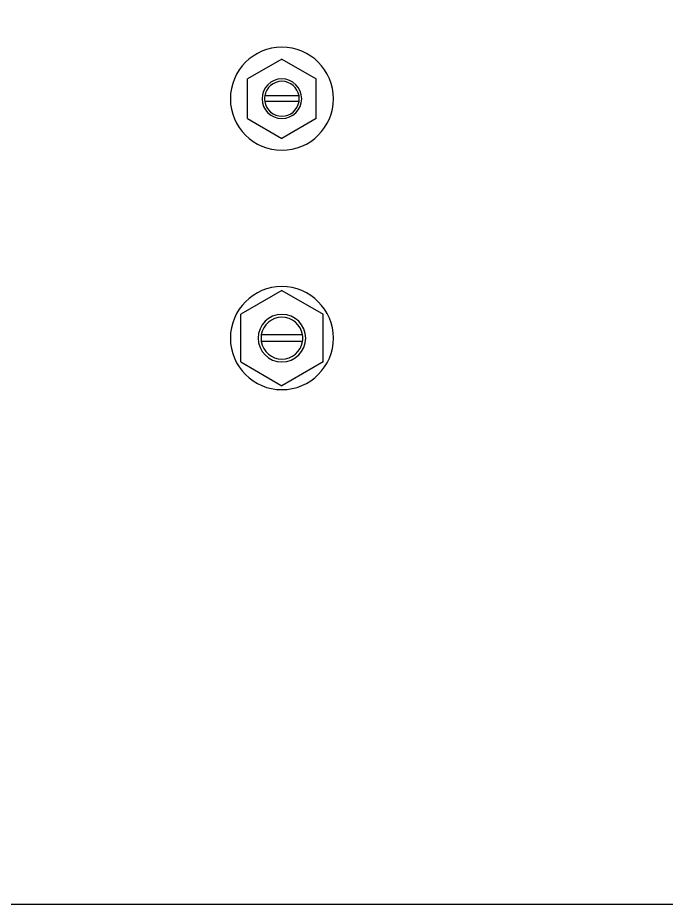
# Model space of a CAD drawing. Header units: millimetres. Extents: x 296 to 4896, y 152 to 3333.
# Drawn here: x 2982.7 to 3266, y 151.5 to 538.7 of the extents above; entities that cross this region are included whole.
import ezdxf

# ---------------------------------------------------------------- set-up
doc = ezdxf.new("R2010")
doc.units = ezdxf.units.MM
doc.linetypes.add('DASHED', pattern=[0.25, 0.15625, -0.09375])
doc.layers.add('1', color=1, linetype='DASHED')
doc.layers.add('150', color=7, linetype='Continuous')

# ---------------------------------------------------------------- blocks, each defined once
blk = doc.blocks.new('HSL-3-G M20-100 front')
at = {"layer": '1', "color": 3, "linetype": 'Continuous'}
for p, q in [((7.5, 1.25), (-7.5, 1.25)), ((7.5, -1.25), (-7.5, -1.25))]:
    blk.add_line(p, q, dxfattribs=at)
at = {"layer": '1', "color": 3, "linetype": 'Continuous', "extrusion": (0, 0, -1)}
blk.add_circle((0, 0), 22.5, dxfattribs=at)
at = {"layer": '1', "color": 3, "linetype": 'Continuous'}
for start, end in [(9.4667, 170.5333), (170.5333, 189.4667), (350.5333, 9.4667), (189.4667, 350.5333)]:
    blk.add_arc((0, 0), 7.6, start, end, dxfattribs=at)
at = {"layer": '150', "color": 15, "linetype": 'Continuous'}
for p, q in [((0, 17.32), (-15, 8.66)), ((0, 17.32), (15, 8.66)), ((-15, -8.66), (-15, 8.66)), ((15, -8.66), (15, 8.66)), ((-15, -8.66), (0, -17.32)), ((15, -8.66), (0, -17.32))]:
    blk.add_line(p, q, dxfattribs=at)
at = {"layer": '150', "color": 15, "linetype": 'Continuous', "extrusion": (0, -1e-16, -1)}
blk.add_circle((0, 0), 8.65, dxfattribs=at)
blk = doc.blocks.new('HSL-3-G M24-30 front')
at = {"layer": '1', "color": 3, "linetype": 'Continuous'}
for p, q in [((9, 1.5), (-9, 1.5)), ((9, -1.5), (-9, -1.5))]:
    blk.add_line(p, q, dxfattribs=at)
at = {"layer": '1', "color": 3, "linetype": 'Continuous', "extrusion": (0, 0, -1)}
blk.add_circle((0, 0), 22.5, dxfattribs=at)
at = {"layer": '1', "color": 3, "linetype": 'Continuous'}
for start, end in [(9.4667, 170.5333), (170.5333, 189.4667), (350.5333, 9.4667), (189.4667, 350.5333)]:
    blk.add_arc((0, 0), 9.12, start, end, dxfattribs=at)
at = {"layer": '150', "color": 15, "linetype": 'Continuous'}
for p, q in [((0, 20.78), (-18, 10.39)), ((0, 20.78), (18, 10.39)), ((-18, -10.39), (-18, 10.39)), ((18, -10.39), (18, 10.39)), ((-18, -10.39), (0, -20.78)), ((18, -10.39), (0, -20.78))]:
    blk.add_line(p, q, dxfattribs=at)
at = {"layer": '150', "color": 15, "linetype": 'Continuous', "extrusion": (0, -1e-16, -1)}
blk.add_circle((0, 0), 10.38, dxfattribs=at)

msp = doc.modelspace()

# ---------------------------------------------------------------- linework, layer by layer
at = {"color": 18, "true_color": 0x000000}
msp.add_lwpolyline([(2595.77, 151.55), (3295.77, 151.55), (3295.77, 2001.55), (2595.77, 2001.55)], close=True, dxfattribs=at)

# ---------------------------------------------------------------- block references
for name, p in [('HSL-3-G M20-100 front', (3098.11, 503.28)), ('HSL-3-G M24-30 front', (3098.11, 398.75))]:
    msp.add_blockref(name, p)

doc.saveas('drawing.dxf')
